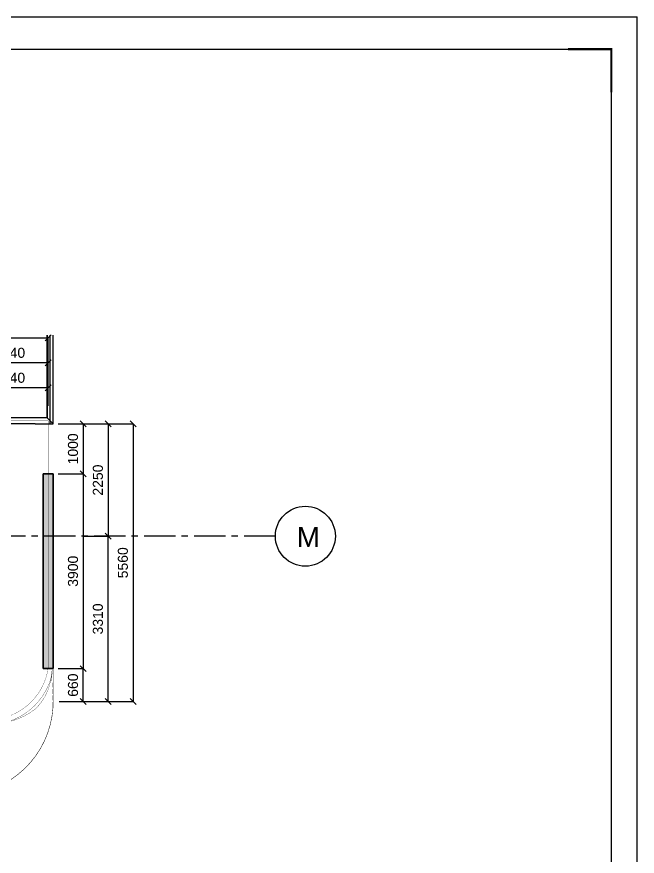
# Model space of a CAD drawing. Header units: inches. Extents: x -17552 to 18736, y -11730 to 13931.
# Drawn here: x 6327 to 18736, y -2876 to 13931 of the extents above; entities that cross this region are included whole.
import ezdxf

# ---------------------------------------------------------------- set-up
doc = ezdxf.new("R2010")
doc.units = ezdxf.units.IN
doc.header["$MEASUREMENT"] = 0
for name, pattern in [('CENTER', [2, 1.25, -0.25, 0.25, -0.25]), ('DASH', [0.35, 0.25, -0.1]), ('DASHED2', [0.375, 0.25, -0.125])]:
    doc.linetypes.add(name, pattern=pattern)
for name, color, linetype in [('DIM', 3, 'Continuous'), ('DIM TEXT', 7, 'Continuous'), ('I-Part-Glas-FhNw', 5, 'Continuous'), ('L01-WAL', 2, 'Continuous'), ('L07-WAL', 2, 'Continuous'), ('L07-WALL', 2, 'Continuous'), ('建-填充', 9, 'Continuous'), ('轴线', 10, 'CENTER')]:
    doc.layers.add(name, color=color, linetype=linetype)
doc.layers.add('I-Area-Rent', color=7, linetype='Continuous', true_color=0xff1414)
doc.styles.get("Standard").update_dxf_attribs({"font": 'arial.ttf'})
doc.dimstyles.new('DIM-200MM', dxfattribs={"dimtxt": 200, "dimasz": 120, "dimexe": 10, "dimexo": 100, "dimgap": 100, "dimtad": 1, "dimdec": 0, "dimrnd": 5, "dimzin": 1, "dimdsep": 46, "dimtxsty": 'Standard', "dimblk": 'OBLIQUE', "dimcen": 0.5, "dimdle": 1, "dimclrd": 256, "dimclre": 256, "dimclrt": 7, "dimaunit": 1, "dimadec": 0, "dimazin": 0, "dimtfac": 1, "dimtdec": 0, "dimtix": 1, "dimtmove": 2, "dimatfit": 3, "dimfxl": 500, "dimfxlon": 1, "dimtolj": 1, "dimtzin": 1, "dimarcsym": 0})

# ---------------------------------------------------------------- blocks, each defined once
blk = doc.blocks.new('_Oblique')
at = {"color": 0, "linetype": 'ByBlock', "lineweight": -2}
blk.add_line((-0.5, -0.5), (0.5, 0.5), dxfattribs=at)
blk = doc.blocks.new('*D6')
at = {"layer": 'DEFPOINTS', "color": 0, "transparency": 16777216}
for p in [(5413, 6500), (5413, 6040), (6953, 6040)]:
    blk.add_point(p, dxfattribs=at)
at = {"layer": 'DIM', "lineweight": -2, "transparency": 16777216}
for p, q in [((6954, 6500), (5412, 6500)), ((5413, 6140), (5413, 6510)), ((6953, 6140), (6953, 6510))]:
    blk.add_line(p, q, dxfattribs=at)
at = {"layer": 'DIM', "lineweight": -2, "transparency": 16777216, "xscale": 120, "yscale": 120, "zscale": 120, "rotation": 180}
blk.add_blockref('_Oblique', (5413, 6500), dxfattribs=at)
at = {"layer": 'DIM', "lineweight": -2, "transparency": 16777216, "xscale": 120, "yscale": 120, "zscale": 120}
blk.add_blockref('_Oblique', (6953, 6500), dxfattribs=at)
at = {"layer": 'DIM', "color": 7, "transparency": 16777216, "insert": (6183, 6702), "char_height": 200, "attachment_point": 5}
blk.add_mtext('\\A1;1540', dxfattribs=at)
blk = doc.blocks.new('*D9')
at = {"layer": 'DEFPOINTS', "color": 0, "transparency": 16777216}
for p in [(5413, 7000), (5413, 6140), (6953, 6140)]:
    blk.add_point(p, dxfattribs=at)
at = {"layer": 'DIM', "lineweight": -2, "transparency": 16777216}
for p, q in [((6954, 7000), (5412, 7000)), ((5413, 6500), (5413, 7010)), ((6953, 6500), (6953, 7010))]:
    blk.add_line(p, q, dxfattribs=at)
at = {"layer": 'DIM', "lineweight": -2, "transparency": 16777216, "xscale": 120, "yscale": 120, "zscale": 120, "rotation": 180}
blk.add_blockref('_Oblique', (5413, 7000), dxfattribs=at)
at = {"layer": 'DIM', "lineweight": -2, "transparency": 16777216, "xscale": 120, "yscale": 120, "zscale": 120}
blk.add_blockref('_Oblique', (6953, 7000), dxfattribs=at)
at = {"layer": 'DIM', "color": 7, "transparency": 16777216, "insert": (6183, 7202), "char_height": 200, "attachment_point": 5}
blk.add_mtext('\\A1;1540', dxfattribs=at)
blk = doc.blocks.new('*D14')
at = {"layer": 'DEFPOINTS', "color": 0, "transparency": 16777216}
for p in [(6953, 7500), (-5577, 6290), (6953, 6350)]:
    blk.add_point(p, dxfattribs=at)
at = {"layer": 'DIM', "lineweight": -2, "transparency": 16777216}
for p, q in [((-5578, 7500), (6954, 7500)), ((-5577, 7000), (-5577, 7510)), ((6953, 7000), (6953, 7510))]:
    blk.add_line(p, q, dxfattribs=at)
at = {"layer": 'DIM', "lineweight": -2, "transparency": 16777216, "xscale": 120, "yscale": 120, "zscale": 120, "rotation": 180}
blk.add_blockref('_Oblique', (-5577, 7500), dxfattribs=at)
at = {"layer": 'DIM', "lineweight": -2, "transparency": 16777216, "xscale": 120, "yscale": 120, "zscale": 120}
blk.add_blockref('_Oblique', (6953, 7500), dxfattribs=at)
at = {"layer": 'DIM', "color": 7, "transparency": 16777216, "insert": (688, 7702), "char_height": 200, "attachment_point": 5}
blk.add_mtext('\\A1;12530', dxfattribs=at)
blk = doc.blocks.new('*D21')
at = {"layer": 'DEFPOINTS', "color": 0, "transparency": 16777216}
for p in [(6979, 5780), (6979, 4780), (7653, 4780)]:
    blk.add_point(p, dxfattribs=at)
at = {"layer": 'DIM', "lineweight": -2, "transparency": 16777216}
for p, q in [((7153, 5780), (7663, 5780)), ((7653, 5781), (7653, 4779)), ((7153, 4780), (7663, 4780))]:
    blk.add_line(p, q, dxfattribs=at)
at = {"layer": 'DIM', "lineweight": -2, "transparency": 16777216, "xscale": 120, "yscale": 120, "zscale": 120}
for p, rotation in [((7653, 5780), 90), ((7653, 4780), 270)]:
    blk.add_blockref('_Oblique', p, dxfattribs=dict(at, rotation=rotation))
at = {"layer": 'DIM', "color": 7, "transparency": 16777216, "insert": (7451, 5280), "char_height": 200, "attachment_point": 5, "rotation": 90}
blk.add_mtext('\\A1;1000', dxfattribs=at)
blk = doc.blocks.new('*D22')
at = {"layer": 'DEFPOINTS', "color": 0, "transparency": 16777216}
for p in [(7079, 4780), (7079, 879), (7653, 879)]:
    blk.add_point(p, dxfattribs=at)
at = {"layer": 'DIM', "lineweight": -2, "transparency": 16777216}
for p, q in [((7179, 4780), (7663, 4780)), ((7653, 4781), (7653, 878)), ((7179, 879), (7663, 879))]:
    blk.add_line(p, q, dxfattribs=at)
at = {"layer": 'DIM', "lineweight": -2, "transparency": 16777216, "xscale": 120, "yscale": 120, "zscale": 120}
for p, rotation in [((7653, 4780), 90), ((7653, 879), 270)]:
    blk.add_blockref('_Oblique', p, dxfattribs=dict(at, rotation=rotation))
at = {"layer": 'DIM', "color": 7, "transparency": 16777216, "insert": (7451, 2830), "char_height": 200, "attachment_point": 5, "rotation": 90}
blk.add_mtext('\\A1;3900', dxfattribs=at)
blk = doc.blocks.new('*D23')
at = {"layer": 'DEFPOINTS', "color": 0, "transparency": 16777216}
for p in [(7057, 879), (7653, 879), (7077, 219)]:
    blk.add_point(p, dxfattribs=at)
at = {"layer": 'DIM', "lineweight": -2, "transparency": 16777216}
for p, q in [((7157, 879), (7663, 879)), ((7653, 218), (7653, 880)), ((7177, 219), (7663, 219))]:
    blk.add_line(p, q, dxfattribs=at)
at = {"layer": 'DIM', "lineweight": -2, "transparency": 16777216, "xscale": 120, "yscale": 120, "zscale": 120}
for p, rotation in [((7653, 879), 90), ((7653, 219), 270)]:
    blk.add_blockref('_Oblique', p, dxfattribs=dict(at, rotation=rotation))
at = {"layer": 'DIM', "color": 7, "transparency": 16777216, "insert": (7451, 549), "char_height": 200, "attachment_point": 5, "rotation": 90}
blk.add_mtext('\\A1;660', dxfattribs=at)
blk = doc.blocks.new('*D24')
at = {"layer": 'DEFPOINTS', "color": 0, "transparency": 16777216}
for p in [(7177, 3530), (8151, 3530), (7177, 220)]:
    blk.add_point(p, dxfattribs=at)
at = {"layer": 'DIM', "lineweight": -2, "transparency": 16777216}
for p, q in [((7651, 3530), (8161, 3530)), ((8151, 219), (8151, 3531)), ((7651, 220), (8161, 220))]:
    blk.add_line(p, q, dxfattribs=at)
at = {"layer": 'DIM', "lineweight": -2, "transparency": 16777216, "xscale": 120, "yscale": 120, "zscale": 120}
for p, rotation in [((8151, 3530), 90), ((8151, 220), 270)]:
    blk.add_blockref('_Oblique', p, dxfattribs=dict(at, rotation=rotation))
at = {"layer": 'DIM', "color": 7, "transparency": 16777216, "insert": (7949, 1875), "char_height": 200, "attachment_point": 5, "rotation": 90}
blk.add_mtext('\\A1;3310', dxfattribs=at)
blk = doc.blocks.new('*D25')
at = {"layer": 'DEFPOINTS', "color": 0, "transparency": 16777216}
for p in [(7177, 5780), (7177, 3530), (8151, 3530)]:
    blk.add_point(p, dxfattribs=at)
at = {"layer": 'DIM', "lineweight": -2, "transparency": 16777216}
for p, q in [((7651, 5780), (8161, 5780)), ((8151, 5781), (8151, 3529)), ((7651, 3530), (8161, 3530))]:
    blk.add_line(p, q, dxfattribs=at)
at = {"layer": 'DIM', "lineweight": -2, "transparency": 16777216, "xscale": 120, "yscale": 120, "zscale": 120}
for p, rotation in [((8151, 5780), 90), ((8151, 3530), 270)]:
    blk.add_blockref('_Oblique', p, dxfattribs=dict(at, rotation=rotation))
at = {"layer": 'DIM', "color": 7, "transparency": 16777216, "insert": (7949, 4655), "char_height": 200, "attachment_point": 5, "rotation": 90}
blk.add_mtext('\\A1;2250', dxfattribs=at)
blk = doc.blocks.new('*D26')
at = {"layer": 'DEFPOINTS', "color": 0, "transparency": 16777216}
for p in [(7277, 5780), (7275, 219), (8651, 219)]:
    blk.add_point(p, dxfattribs=at)
at = {"layer": 'DIM', "lineweight": -2, "transparency": 16777216}
for p, q in [((8151, 5780), (8661, 5780)), ((8651, 5781), (8651, 218)), ((8151, 219), (8661, 219))]:
    blk.add_line(p, q, dxfattribs=at)
at = {"layer": 'DIM', "lineweight": -2, "transparency": 16777216, "xscale": 120, "yscale": 120, "zscale": 120}
for p, rotation in [((8651, 5780), 90), ((8651, 219), 270)]:
    blk.add_blockref('_Oblique', p, dxfattribs=dict(at, rotation=rotation))
at = {"layer": 'DIM', "color": 7, "transparency": 16777216, "insert": (8449, 2999), "char_height": 200, "attachment_point": 5, "rotation": 90}
blk.add_mtext('\\A1;5560', dxfattribs=at)
blk = doc.blocks.new('*D44')
at = {"layer": 'DEFPOINTS', "color": 0, "transparency": 16777216}
for p in [(7053, 352), (5413, -2823), (7053, -3877)]:
    blk.add_point(p, dxfattribs=at)
at = {"layer": 'DIM', "lineweight": -2, "transparency": 16777216}
for p, q in [((5413, -3377), (5413, -3887)), ((7053, -3377), (7053, -3887)), ((5412, -3877), (7054, -3877))]:
    blk.add_line(p, q, dxfattribs=at)
at = {"layer": 'DIM', "lineweight": -2, "transparency": 16777216, "xscale": 120, "yscale": 120, "zscale": 120, "rotation": 180}
blk.add_blockref('_Oblique', (5413, -3877), dxfattribs=at)
at = {"layer": 'DIM', "lineweight": -2, "transparency": 16777216, "xscale": 120, "yscale": 120, "zscale": 120}
blk.add_blockref('_Oblique', (7053, -3877), dxfattribs=at)
at = {"layer": 'DIM', "color": 7, "transparency": 16777216, "insert": (6233, -3675), "char_height": 200, "attachment_point": 5}
blk.add_mtext('\\A1;1640', dxfattribs=at)

msp = doc.modelspace()

# ---------------------------------------------------------------- hatches: boundary and pattern name
at = {"layer": '建-填充'}
h = msp.add_hatch(color=256, dxfattribs=at)
h.dxf.hatch_style = 1
h.paths.add_polyline_path([(7053.4, 4780.2), (6993.4, 4780.2), (6853.4, 4780.2), (6853.4, 879.2), (7053.4, 879.2)])

# ---------------------------------------------------------------- linework, layer by layer
for points in [[(-17552.2, 13931), (18735.8, 13931)], [(18735.8, -11729.8), (18735.8, 13931)]]:
    msp.add_lwpolyline(points)
msp.add_lwpolyline([(-17033.8, 13283), (18217.4, 13283), (18217.4, -11081.8), (-17033.8, -11081.8)], close=True)
at = {"const_width": 43.2}
msp.add_lwpolyline([(18217.4, 12419), (18217.4, 13283), (17353.4, 13283)], dxfattribs=at)
at = {"layer": 'DEFPOINTS'}
msp.add_lwpolyline([(6933.4, 5900.2), (7053.4, 5780.2)], dxfattribs=at)
at = {"layer": 'DIM'}
msp.add_circle((12098.2, 3531.2), 600, dxfattribs=at)
at = {"layer": 'I-Area-Rent', "color": 9, "linetype": 'DASH', "ltscale": 150, "const_width": 5}
msp.add_lwpolyline([(7053.4, 177.5), (7019.4, 830.2, -0.204277), (6695, 69.4, -0.1475495), (5919.6, -223.5, 0.004354), (2370.1, -501, 0.0041948), (1369.6, -582.9, 0.032409), (-322.9, -748, 0.0152043), (-3871.9, -1067.7, 0.0222529), (-5676.8, -1428.2), (-5676.8, -2599.8, -0.0073403), (-2476.5, -2204.8, -0.0078822), (1383.4, -1854.6, -0.0090387), (5348, -1637.3, 0.3828533)], format="xyb", close=True, dxfattribs=at)
at = {"layer": 'I-Part-Glas-FhNw', "color": 7, "linetype": 'DASHED2', "ltscale": 75, "const_width": 5}
for points in [[(6954.4, 893.3, -0.3384554), (5911.3, -131.9, 0.0056915), (1362.2, -483.1, 0.0175415), (-2107.6, -814.9, 0.0166566), (-5695.4, -1329.9, 0.0139507), (-8679.9, -2018.9, 0.0139507)], [(7053.4, 879.2, -0.3390917), (5920.7, -231.5, 0.0056968), (1369.6, -582.9, 0.017554), (-2095.6, -914.2, 0.0166562), (-5676.8, -1428.2, 0.0140643), (-8679.9, -2122.3, 0.0140643)]]:
    msp.add_lwpolyline(points, format="xyb", dxfattribs=at)
at = {"layer": 'L01-WAL', "color": 7}
for p, q in [((6933.4, 5900.2), (6933.4, 7559.4)), ((6993.4, 5780.2), (6993.4, 7559.4)), ((7053.4, 5780.1), (7053.4, 7559.4)), ((6933.4, 5900.2), (5363.5, 5900.2)), ((6693.4, 5780.2), (1553.4, 5780.2))]:
    msp.add_line(p, q, dxfattribs=at)
at = {"layer": 'L07-WAL', "color": 7}
for p, q in [((6693.4, 5780.2), (7053.4, 5780.1)), ((6813.4, 5780.2), (7053.4, 5780.2))]:
    msp.add_line(p, q, dxfattribs=at)
msp.add_lwpolyline([(6853.4, 4780.2), (7053.4, 4780.2), (7053.4, 879.2), (6853.4, 879.2)], close=True, dxfattribs=at)
at = {"layer": 'L07-WALL', "color": 7}
for p, q in [((6933.4, 7559.4), (6933.4, 5900.2)), ((6933.4, 5900.2), (2433.4, 5900.2))]:
    msp.add_line(p, q, dxfattribs=at)
at = {"layer": 'L07-WALL', "color": 3, "const_width": 10}
msp.add_lwpolyline([(7053.4, 879.2), (6953.4, 879.2), (6953.4, 5840.2), (2303.4, 5840.2), (2303.4, 3740.2), (1383.4, 3740.2), (1383.4, 5720.2), (-5676.8, 5730.1), (-5676.8, -2614.5, -0.0182221), (1383.4, -1854.6, -0.0024359), (2451.1, -1781.9, -0.0051905), (5413.4, -1630.3, 0.3860039), (7053.4, 263)], format="xyb", close=True, dxfattribs=at)
at = {"layer": 'L07-WALL', "color": 7}
msp.add_lwpolyline([(7053.4, 4780.2), (6853.4, 4780.2), (6853.4, 879.2), (7053.4, 879.2), (7053.4, 4780.2)], dxfattribs=at)
at = {"layer": '轴线', "ltscale": 500}
msp.add_line((11498.2, 3530.2), (-6876.8, 3530.2), dxfattribs=at)

# ---------------------------------------------------------------- texts
at = {"layer": 'DIM TEXT', "insert": (11924.7, 3713), "char_height": 400, "attachment_point": 1}
msp.add_mtext_dynamic_manual_height_columns('M', width=10456.675, gutter_width=2, heights=[0], dxfattribs=at)

# ---------------------------------------------------------------- dimensions: what is measured, and where the dimension line sits
at = {"layer": 'DIM'}
for base, p1, p2, picture, middle in [((6953.4, 7500), (-5576.8, 6290.2), (6953.4, 6350.1), '*D14', (688.3, 7702.2)), ((5413.4, 7000.2), (6953.4, 6140.1), (5413.4, 6140.1), '*D9', (6183.4, 7202.3)), ((5413.4, 6500.2), (6953.4, 6040.1), (5413.4, 6040.2), '*D6', (6183.4, 6702.3)), ((7053.4, -3877.1), (5413.4, -2823.1), (7053.4, 351.8), '*D44', (6233.4, -3675))]:
    dim = msp.add_linear_dim(base=base, p1=p1, p2=p2, dimstyle='DIM-200MM', dxfattribs=at)
    dim.commit()
    dim.dimension.update_dxf_attribs({"geometry": picture, "text_midpoint": middle})
for base, p1, p2, picture, middle in [((7653.4, 4780.2), (6979, 5780.1), (6979, 4780.2), '*D21', (7451.3, 5280.2)), ((8151.5, 3530.2), (7177, 5780.1), (7177, 3530.2), '*D25', (7949.4, 4655.2)), ((8651.5, 218.7), (7277, 5780.1), (7274.8, 218.7), '*D26', (8449.4, 2999.4)), ((7653.4, 879.2), (7079, 4780.2), (7079, 879.2), '*D22', (7451.2, 2829.7)), ((8151.5, 3530.2), (7177.5, 220.2), (7177.5, 3530.2), '*D24', (7949.3, 1875.2)), ((7653.4211, 879.2033), (7076.7991, 218.7218), (7057.0494, 879.2033), '*D23', (7451.3066, 548.9626))]:
    dim = msp.add_linear_dim(base=base, p1=p1, p2=p2, angle=90, dimstyle='DIM-200MM', dxfattribs=at)
    dim.commit()
    dim.dimension.update_dxf_attribs({"geometry": picture, "text_midpoint": middle})

doc.saveas('drawing.dxf')
